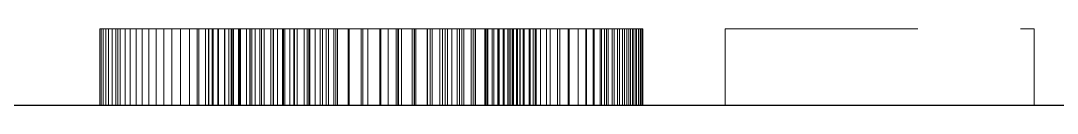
# Model space of a CAD drawing. Header units: millimetres. Extents: x 6 to 207, y 20 to 91.
# Drawn here: x 56.671 to 59.361, y 20.667 to 20.867 of the extents above; entities that cross this region are included whole.
import ezdxf

# ---------------------------------------------------------------- set-up
doc = ezdxf.new("R2010")
doc.units = ezdxf.units.MM
doc.linetypes.add('WP_HIDDEN', pattern=[2.3, 1.5, -0.8])
doc.layers.add('HIDDEN', color=7, linetype='WP_HIDDEN', lineweight=13)
doc.layers.add('VISIBLE', color=7, linetype='CONTINUOUS', lineweight=25)

msp = doc.modelspace()

# ---------------------------------------------------------------- linework, layer by layer
at = {"layer": 'HIDDEN', "ltscale": 0.333333}
for p, q in [((57.15024, 20.86667), (56.87614, 20.86667)), ((56.87614, 20.66667), (56.87614, 20.86667)), ((56.87614, 20.86667), (56.88002, 20.86667)), ((56.88002, 20.66667), (56.88002, 20.86667)), ((56.88002, 20.86667), (56.88513, 20.86667)), ((56.88513, 20.66667), (56.88513, 20.86667)), ((56.88513, 20.86667), (56.89146, 20.86667)), ((56.89146, 20.66667), (56.89146, 20.86667)), ((56.89146, 20.86667), (56.89903, 20.86667)), ((56.89903, 20.66667), (56.89903, 20.86667)), ((56.89903, 20.86667), (56.90782, 20.86667)), ((56.90782, 20.66667), (56.90782, 20.86667)), ((56.90782, 20.86667), (56.91785, 20.86667)), ((56.91785, 20.66667), (56.91785, 20.86667)), ((56.91785, 20.86667), (56.9291, 20.86667)), ((56.92255, 20.66667), (56.92255, 20.86667)), ((56.92255, 20.86667), (57.16764, 20.86667)), ((57.12848, 20.86667), (56.92255, 20.86667)), ((56.9291, 20.66667), (56.9291, 20.86667)), ((56.9291, 20.86667), (56.94158, 20.86667)), ((56.94158, 20.66667), (56.94158, 20.86667)), ((56.94158, 20.86667), (56.9553, 20.86667)), ((56.9553, 20.66667), (56.9553, 20.86667)), ((56.9553, 20.86667), (56.97024, 20.86667)), ((56.97024, 20.66667), (56.97024, 20.86667)), ((56.97024, 20.86667), (56.98641, 20.86667)), ((56.98641, 20.66667), (56.98641, 20.86667)), ((56.98641, 20.86667), (57.00381, 20.86667)), ((57.00381, 20.66667), (57.00381, 20.86667)), ((57.00381, 20.86667), (57.02244, 20.86667)), ((57.02244, 20.66667), (57.02244, 20.86667)), ((57.02244, 20.86667), (57.0423, 20.86667)), ((57.0423, 20.66667), (57.0423, 20.86667)), ((57.0423, 20.86667), (57.06338, 20.86667)), ((57.06338, 20.66667), (57.06338, 20.86667)), ((57.06338, 20.86667), (57.0857, 20.86667)), ((57.0857, 20.66667), (57.0857, 20.86667)), ((57.0857, 20.86667), (57.10905, 20.86667)), ((57.10905, 20.66667), (57.10905, 20.86667)), ((57.10905, 20.86667), (57.13323, 20.86667)), ((57.12848, 20.66667), (57.12848, 20.86667)), ((58.1857, 20.86667), (57.12848, 20.86667)), ((57.13323, 20.66667), (57.13323, 20.86667)), ((57.13323, 20.86667), (57.15824, 20.86667)), ((57.15024, 20.66667), (57.15024, 20.86667)), ((57.15911, 20.86667), (57.15024, 20.86667)), ((57.15824, 20.66667), (57.15824, 20.86667)), ((57.15824, 20.86667), (57.18409, 20.86667)), ((57.15911, 20.66667), (57.15911, 20.86667)), ((57.17049, 20.86667), (57.15911, 20.86667)), ((57.16764, 20.66667), (57.16764, 20.86667)), ((57.16764, 20.86667), (57.18282, 20.86667)), ((57.17049, 20.66667), (57.17049, 20.86667)), ((57.1844, 20.86667), (57.17049, 20.86667)), ((57.18282, 20.66667), (57.18282, 20.86667)), ((57.18282, 20.86667), (57.19936, 20.86667)), ((57.18409, 20.66667), (57.18409, 20.86667)), ((57.18409, 20.86667), (57.21077, 20.86667)), ((57.1844, 20.66667), (57.1844, 20.86667)), ((57.20081, 20.86667), (57.1844, 20.86667)), ((57.19936, 20.66667), (57.19936, 20.86667)), ((57.19936, 20.86667), (57.21726, 20.86667)), ((57.20081, 20.66667), (57.20081, 20.86667)), ((57.21975, 20.86667), (57.20081, 20.86667)), ((57.21077, 20.66667), (57.21077, 20.86667)), ((57.21077, 20.86667), (57.23828, 20.86667)), ((57.21726, 20.66667), (57.21726, 20.86667)), ((57.21726, 20.86667), (57.23653, 20.86667)), ((57.21975, 20.66667), (57.21975, 20.86667)), ((57.24119, 20.86667), (57.21975, 20.86667)), ((57.22275, 20.66667), (57.22275, 20.86667)), ((57.22275, 20.86667), (57.33732, 20.86667)), ((57.2709, 20.86667), (57.22275, 20.86667)), ((57.23653, 20.66667), (57.23653, 20.86667)), ((57.23653, 20.86667), (57.25715, 20.86667)), ((57.23828, 20.66667), (57.23828, 20.86667)), ((57.23828, 20.86667), (57.26663, 20.86667)), ((57.24119, 20.66667), (57.24119, 20.86667)), ((57.26516, 20.86667), (57.24119, 20.86667)), ((57.25715, 20.66667), (57.25715, 20.86667)), ((57.25715, 20.86667), (57.27913, 20.86667)), ((57.26516, 20.66667), (57.26516, 20.86667)), ((57.29163, 20.86667), (57.26516, 20.86667)), ((57.26663, 20.66667), (57.26663, 20.86667)), ((57.26663, 20.86667), (57.2958, 20.86667)), ((57.2709, 20.66667), (57.2709, 20.86667)), ((57.31964, 20.86667), (57.2709, 20.86667)), ((57.27913, 20.66667), (57.27913, 20.86667)), ((57.27913, 20.86667), (57.30247, 20.86667)), ((57.29163, 20.66667), (57.29163, 20.86667)), ((57.32008, 20.86667), (57.29163, 20.86667)), ((57.2958, 20.66667), (57.2958, 20.86667)), ((57.2958, 20.86667), (57.32581, 20.86667)), ((57.30247, 20.66667), (57.30247, 20.86667)), ((57.30247, 20.86667), (57.32717, 20.86667)), ((57.31964, 20.66667), (57.31964, 20.86667)), ((57.36897, 20.86667), (57.31964, 20.86667)), ((57.32008, 20.66667), (57.32008, 20.86667)), ((57.34996, 20.86667), (57.32008, 20.86667)), ((57.32581, 20.66667), (57.32581, 20.86667)), ((57.32581, 20.86667), (57.35666, 20.86667)), ((57.32717, 20.66667), (57.32717, 20.86667)), ((57.32717, 20.86667), (57.35293, 20.86667)), ((57.33732, 20.66667), (57.33732, 20.86667)), ((57.33732, 20.86667), (58.1857, 20.86667)), ((57.34996, 20.66667), (57.34996, 20.86667)), ((57.38127, 20.86667), (57.34996, 20.86667)), ((57.35293, 20.66667), (57.35293, 20.86667)), ((57.35293, 20.86667), (57.37946, 20.86667)), ((57.35666, 20.66667), (57.35666, 20.86667)), ((57.35666, 20.86667), (57.38833, 20.86667)), ((57.36897, 20.66667), (57.36897, 20.86667)), ((57.41889, 20.86667), (57.36897, 20.86667)), ((57.37946, 20.66667), (57.37946, 20.86667)), ((57.37946, 20.86667), (57.40677, 20.86667)), ((57.38127, 20.66667), (57.38127, 20.86667)), ((57.414, 20.86667), (57.38127, 20.86667)), ((57.38833, 20.66667), (57.38833, 20.86667)), ((57.38833, 20.86667), (57.42084, 20.86667)), ((57.40677, 20.66667), (57.40677, 20.86667)), ((57.40677, 20.86667), (57.43484, 20.86667)), ((57.414, 20.66667), (57.414, 20.86667)), ((57.44816, 20.86667), (57.414, 20.86667)), ((57.41889, 20.66667), (57.41889, 20.86667)), ((57.4694, 20.86667), (57.41889, 20.86667)), ((57.42084, 20.66667), (57.42084, 20.86667)), ((57.42084, 20.86667), (57.45418, 20.86667)), ((57.43484, 20.66667), (57.43484, 20.86667)), ((57.43484, 20.86667), (57.46369, 20.86667)), ((57.44816, 20.66667), (57.44816, 20.86667)), ((57.48374, 20.86667), (57.44816, 20.86667)), ((57.45418, 20.66667), (57.45418, 20.86667)), ((57.45418, 20.86667), (57.48836, 20.86667)), ((57.46369, 20.66667), (57.46369, 20.86667)), ((57.46369, 20.86667), (57.49331, 20.86667)), ((57.4694, 20.66667), (57.4694, 20.86667)), ((57.5205, 20.86667), (57.4694, 20.86667)), ((57.48374, 20.66667), (57.48374, 20.86667)), ((57.52076, 20.86667), (57.48374, 20.86667)), ((57.48836, 20.66667), (57.48836, 20.86667)), ((57.48836, 20.86667), (57.52336, 20.86667)), ((57.49331, 20.66667), (57.49331, 20.86667)), ((57.49331, 20.86667), (57.52369, 20.86667)), ((57.5205, 20.66667), (57.5205, 20.86667)), ((57.57219, 20.86667), (57.5205, 20.86667)), ((57.52076, 20.66667), (57.52076, 20.86667)), ((57.5592, 20.86667), (57.52076, 20.86667)), ((57.52336, 20.66667), (57.52336, 20.86667)), ((57.52336, 20.86667), (57.5592, 20.86667)), ((57.52369, 20.66667), (57.52369, 20.86667)), ((57.52369, 20.86667), (57.55485, 20.86667)), ((57.55485, 20.66667), (57.55485, 20.86667)), ((57.55485, 20.86667), (57.6044, 20.86667)), ((57.5592, 20.66667), (57.5592, 20.86667)), ((57.60543, 20.86667), (57.5592, 20.86667)), ((57.5592, 20.86667), (57.60285, 20.86667)), ((57.57219, 20.66667), (57.57219, 20.86667)), ((57.62446, 20.86667), (57.57219, 20.86667)), ((57.60285, 20.66667), (57.60285, 20.86667)), ((57.60285, 20.86667), (57.64533, 20.86667)), ((57.6044, 20.66667), (57.6044, 20.86667)), ((57.6044, 20.86667), (57.65152, 20.86667)), ((57.60543, 20.66667), (57.60543, 20.86667)), ((57.64984, 20.86667), (57.60543, 20.86667)), ((57.62446, 20.66667), (57.62446, 20.86667)), ((57.65893, 20.86667), (57.62446, 20.86667)), ((57.64533, 20.66667), (57.64533, 20.86667)), ((57.64533, 20.86667), (57.68665, 20.86667)), ((57.64984, 20.66667), (57.64984, 20.86667)), ((57.69244, 20.86667), (57.64984, 20.86667)), ((57.65152, 20.66667), (57.65152, 20.86667)), ((57.65152, 20.86667), (57.69621, 20.86667)), ((57.65893, 20.66667), (57.65893, 20.86667)), ((57.69271, 20.86667), (57.65893, 20.86667)), ((57.68665, 20.66667), (57.68665, 20.86667)), ((57.68665, 20.86667), (57.72679, 20.86667)), ((57.69244, 20.66667), (57.69244, 20.86667)), ((57.73323, 20.86667), (57.69244, 20.86667)), ((57.69271, 20.66667), (57.69271, 20.86667)), ((57.72582, 20.86667), (57.69271, 20.86667)), ((57.69621, 20.66667), (57.69621, 20.86667)), ((57.69621, 20.86667), (57.73849, 20.86667)), ((57.72582, 20.66667), (57.72582, 20.86667)), ((57.75825, 20.86667), (57.72582, 20.86667)), ((57.72679, 20.66667), (57.72679, 20.86667)), ((57.72679, 20.86667), (57.76577, 20.86667)), ((57.73323, 20.66667), (57.73323, 20.86667)), ((57.7722, 20.86667), (57.73323, 20.86667)), ((57.73849, 20.66667), (57.73849, 20.86667)), ((57.73849, 20.86667), (57.77833, 20.86667)), ((57.75825, 20.66667), (57.75825, 20.86667)), ((57.78999, 20.86667), (57.75825, 20.86667)), ((57.76577, 20.66667), (57.76577, 20.86667)), ((57.76577, 20.86667), (57.80359, 20.86667)), ((57.7722, 20.66667), (57.7722, 20.86667)), ((57.80937, 20.86667), (57.7722, 20.86667)), ((57.77833, 20.66667), (57.77833, 20.86667)), ((57.77833, 20.86667), (57.81576, 20.86667)), ((57.78999, 20.66667), (57.78999, 20.86667)), ((57.82106, 20.86667), (57.78999, 20.86667)), ((57.80359, 20.66667), (57.80359, 20.86667)), ((57.80359, 20.86667), (57.84024, 20.86667)), ((57.80937, 20.66667), (57.80937, 20.86667)), ((57.84472, 20.86667), (57.80937, 20.86667)), ((57.81576, 20.66667), (57.81576, 20.86667)), ((57.81576, 20.86667), (57.85075, 20.86667)), ((57.85145, 20.86667), (57.82106, 20.86667)), ((57.82106, 20.66667), (57.82106, 20.86667)), ((57.84024, 20.66667), (57.84024, 20.86667)), ((57.84024, 20.86667), (57.87571, 20.86667)), ((57.84472, 20.66667), (57.84472, 20.86667)), ((57.87825, 20.86667), (57.84472, 20.86667)), ((57.85075, 20.66667), (57.85075, 20.86667)), ((57.85075, 20.86667), (57.88333, 20.86667)), ((57.88115, 20.86667), (57.85145, 20.86667)), ((57.85145, 20.66667), (57.85145, 20.86667)), ((57.87571, 20.66667), (57.87571, 20.86667)), ((57.87571, 20.86667), (57.91003, 20.86667)), ((57.87825, 20.66667), (57.87825, 20.86667)), ((57.89406, 20.86667), (57.87825, 20.86667)), ((57.91018, 20.86667), (57.88115, 20.86667)), ((57.88115, 20.66667), (57.88115, 20.86667)), ((57.88333, 20.66667), (57.88333, 20.86667)), ((57.88333, 20.86667), (57.89852, 20.86667)), ((57.89406, 20.66667), (57.89406, 20.86667)), ((57.90884, 20.86667), (57.89406, 20.86667)), ((57.89852, 20.66667), (57.89852, 20.86667)), ((57.89852, 20.86667), (57.91273, 20.86667)), ((57.90884, 20.66667), (57.90884, 20.86667)), ((57.92261, 20.86667), (57.90884, 20.86667)), ((57.91003, 20.66667), (57.91003, 20.86667)), ((57.91003, 20.86667), (57.94317, 20.86667)), ((57.93853, 20.86667), (57.91018, 20.86667)), ((57.91018, 20.66667), (57.91018, 20.86667)), ((57.91273, 20.66667), (57.91273, 20.86667)), ((57.91273, 20.86667), (57.92596, 20.86667)), ((57.92261, 20.66667), (57.92261, 20.86667)), ((57.93536, 20.86667), (57.92261, 20.86667)), ((57.92596, 20.66667), (57.92596, 20.86667)), ((57.92596, 20.86667), (57.93821, 20.86667)), ((57.93536, 20.66667), (57.93536, 20.86667)), ((57.94708, 20.86667), (57.93536, 20.86667)), ((57.93821, 20.66667), (57.93821, 20.86667)), ((57.93821, 20.86667), (57.94948, 20.86667)), ((57.9662, 20.86667), (57.93853, 20.86667)), ((57.93853, 20.66667), (57.93853, 20.86667)), ((57.94317, 20.66667), (57.94317, 20.86667)), ((57.94317, 20.86667), (57.97515, 20.86667)), ((57.94708, 20.66667), (57.94708, 20.86667)), ((57.95779, 20.86667), (57.94708, 20.86667)), ((57.94948, 20.66667), (57.94948, 20.86667)), ((57.94948, 20.86667), (57.95977, 20.86667)), ((57.95779, 20.66667), (57.95779, 20.86667)), ((57.96748, 20.86667), (57.95779, 20.86667)), ((57.95977, 20.66667), (57.95977, 20.86667)), ((57.95977, 20.86667), (57.97741, 20.86667)), ((57.99318, 20.86667), (57.9662, 20.86667)), ((57.9662, 20.66667), (57.9662, 20.86667)), ((57.96748, 20.66667), (57.96748, 20.86667)), ((57.97614, 20.86667), (57.96748, 20.86667)), ((57.97515, 20.66667), (57.97515, 20.86667)), ((57.97515, 20.86667), (58.00596, 20.86667)), ((57.97614, 20.66667), (57.97614, 20.86667)), ((57.99042, 20.86667), (57.97614, 20.86667)), ((57.97741, 20.66667), (57.97741, 20.86667)), ((57.97741, 20.86667), (57.99113, 20.86667)), ((57.99042, 20.66667), (57.99042, 20.86667)), ((58.00062, 20.86667), (57.99042, 20.86667)), ((57.99113, 20.66667), (57.99113, 20.86667)), ((57.99113, 20.86667), (58.00093, 20.86667)), ((58.01949, 20.86667), (57.99318, 20.86667)), ((57.99318, 20.66667), (57.99318, 20.86667)), ((58.00062, 20.66667), (58.00062, 20.86667)), ((58.00673, 20.86667), (58.00062, 20.86667)), ((58.00093, 20.66667), (58.00093, 20.86667)), ((58.00093, 20.86667), (58.00681, 20.86667)), ((58.00596, 20.66667), (58.00596, 20.86667)), ((58.00596, 20.86667), (58.03561, 20.86667)), ((58.00673, 20.66667), (58.00673, 20.86667)), ((58.00877, 20.86667), (58.00673, 20.86667)), ((58.00681, 20.66667), (58.00681, 20.86667)), ((58.00681, 20.86667), (58.00877, 20.86667)), ((58.00877, 20.66667), (58.00877, 20.86667)), ((58.04512, 20.86667), (58.01949, 20.86667)), ((58.01949, 20.66667), (58.01949, 20.86667)), ((58.03561, 20.66667), (58.03561, 20.86667)), ((58.03561, 20.86667), (58.06409, 20.86667)), ((58.07007, 20.86667), (58.04512, 20.86667)), ((58.04512, 20.66667), (58.04512, 20.86667)), ((58.06409, 20.66667), (58.06409, 20.86667)), ((58.06409, 20.86667), (58.0914, 20.86667)), ((58.09434, 20.86667), (58.07007, 20.86667)), ((58.07007, 20.66667), (58.07007, 20.86667)), ((58.0914, 20.66667), (58.0914, 20.86667)), ((58.0914, 20.86667), (58.11754, 20.86667)), ((58.11752, 20.86667), (58.09434, 20.86667)), ((58.09434, 20.66667), (58.09434, 20.86667)), ((58.1392, 20.86667), (58.11752, 20.86667)), ((58.11752, 20.66667), (58.11752, 20.86667)), ((58.11754, 20.66667), (58.11754, 20.86667)), ((58.11754, 20.86667), (58.13791, 20.86667)), ((58.13791, 20.66667), (58.13791, 20.86667)), ((58.13791, 20.86667), (58.15697, 20.86667)), ((58.15939, 20.86667), (58.1392, 20.86667)), ((58.1392, 20.66667), (58.1392, 20.86667)), ((58.15697, 20.66667), (58.15697, 20.86667)), ((58.15697, 20.86667), (58.17471, 20.86667)), ((58.17809, 20.86667), (58.15939, 20.86667)), ((58.15939, 20.66667), (58.15939, 20.86667)), ((58.17471, 20.66667), (58.17471, 20.86667)), ((58.17471, 20.86667), (58.19114, 20.86667)), ((58.19529, 20.86667), (58.17809, 20.86667)), ((58.17809, 20.66667), (58.17809, 20.86667)), ((58.1857, 20.66667), (58.1857, 20.86667)), ((58.19114, 20.66667), (58.19114, 20.86667)), ((58.19114, 20.86667), (58.20625, 20.86667)), ((58.21099, 20.86667), (58.19529, 20.86667)), ((58.19529, 20.66667), (58.19529, 20.86667)), ((58.20625, 20.66667), (58.20625, 20.86667)), ((58.20625, 20.86667), (58.22005, 20.86667)), ((58.2252, 20.86667), (58.21099, 20.86667)), ((58.21099, 20.66667), (58.21099, 20.86667)), ((58.22005, 20.66667), (58.22005, 20.86667)), ((58.22005, 20.86667), (58.23254, 20.86667)), ((58.23791, 20.86667), (58.2252, 20.86667)), ((58.2252, 20.66667), (58.2252, 20.86667)), ((58.23254, 20.66667), (58.23254, 20.86667)), ((58.23254, 20.86667), (58.24371, 20.86667)), ((58.24913, 20.86667), (58.23791, 20.86667)), ((58.23791, 20.66667), (58.23791, 20.86667)), ((58.24371, 20.66667), (58.24371, 20.86667)), ((58.24371, 20.86667), (58.25357, 20.86667)), ((58.25885, 20.86667), (58.24913, 20.86667)), ((58.24913, 20.66667), (58.24913, 20.86667)), ((58.25357, 20.66667), (58.25357, 20.86667)), ((58.25357, 20.86667), (58.26211, 20.86667)), ((58.26707, 20.86667), (58.25885, 20.86667)), ((58.25885, 20.66667), (58.25885, 20.86667)), ((58.26211, 20.66667), (58.26211, 20.86667)), ((58.26211, 20.86667), (58.26934, 20.86667)), ((58.2738, 20.86667), (58.26707, 20.86667)), ((58.26707, 20.66667), (58.26707, 20.86667)), ((58.26934, 20.66667), (58.26934, 20.86667)), ((58.26934, 20.86667), (58.27525, 20.86667)), ((58.27904, 20.86667), (58.2738, 20.86667)), ((58.2738, 20.66667), (58.2738, 20.86667)), ((58.27525, 20.66667), (58.27525, 20.86667)), ((58.27525, 20.86667), (58.27985, 20.86667)), ((58.28278, 20.86667), (58.27904, 20.86667)), ((58.27904, 20.66667), (58.27904, 20.86667)), ((58.27985, 20.66667), (58.27985, 20.86667)), ((58.27985, 20.86667), (58.28314, 20.86667)), ((58.28502, 20.86667), (58.28278, 20.86667)), ((58.28278, 20.66667), (58.28278, 20.86667)), ((58.28314, 20.66667), (58.28314, 20.86667)), ((58.28314, 20.86667), (58.28511, 20.86667)), ((58.28577, 20.86667), (58.28502, 20.86667)), ((58.28502, 20.66667), (58.28502, 20.86667)), ((58.28511, 20.66667), (58.28511, 20.86667)), ((58.28511, 20.86667), (58.28577, 20.86667)), ((58.28577, 20.66667), (58.28577, 20.86667)), ((58.49895, 20.66667), (58.49895, 20.86667)), ((58.49895, 20.86667), (59.30093, 20.86667)), ((59.30093, 20.66667), (59.30093, 20.86667)), ((56.87614, 20.66667), (57.15024, 20.66667)), ((56.88002, 20.66667), (56.87614, 20.66667)), ((56.88513, 20.66667), (56.88002, 20.66667)), ((56.89146, 20.66667), (56.88513, 20.66667)), ((56.89903, 20.66667), (56.89146, 20.66667)), ((56.90782, 20.66667), (56.89903, 20.66667)), ((56.91785, 20.66667), (56.90782, 20.66667)), ((56.9291, 20.66667), (56.91785, 20.66667)), ((56.92255, 20.66667), (57.12848, 20.66667)), ((57.16764, 20.66667), (56.92255, 20.66667)), ((56.94158, 20.66667), (56.9291, 20.66667)), ((56.9553, 20.66667), (56.94158, 20.66667)), ((56.97024, 20.66667), (56.9553, 20.66667)), ((56.98641, 20.66667), (56.97024, 20.66667)), ((57.00381, 20.66667), (56.98641, 20.66667)), ((57.02244, 20.66667), (57.00381, 20.66667)), ((57.0423, 20.66667), (57.02244, 20.66667)), ((57.06338, 20.66667), (57.0423, 20.66667)), ((57.0857, 20.66667), (57.06338, 20.66667)), ((57.10905, 20.66667), (57.0857, 20.66667)), ((57.13323, 20.66667), (57.10905, 20.66667)), ((57.12848, 20.66667), (58.1857, 20.66667)), ((57.15824, 20.66667), (57.13323, 20.66667)), ((57.15024, 20.66667), (57.15911, 20.66667)), ((57.18409, 20.66667), (57.15824, 20.66667)), ((57.15911, 20.66667), (57.17049, 20.66667)), ((57.18282, 20.66667), (57.16764, 20.66667)), ((57.17049, 20.66667), (57.1844, 20.66667)), ((57.19936, 20.66667), (57.18282, 20.66667)), ((57.21077, 20.66667), (57.18409, 20.66667)), ((57.1844, 20.66667), (57.20081, 20.66667)), ((57.21726, 20.66667), (57.19936, 20.66667)), ((57.20081, 20.66667), (57.21975, 20.66667)), ((57.23828, 20.66667), (57.21077, 20.66667)), ((57.23653, 20.66667), (57.21726, 20.66667)), ((57.21975, 20.66667), (57.24119, 20.66667)), ((57.22275, 20.66667), (57.2709, 20.66667)), ((57.33732, 20.66667), (57.22275, 20.66667)), ((57.25715, 20.66667), (57.23653, 20.66667)), ((57.26663, 20.66667), (57.23828, 20.66667)), ((57.24119, 20.66667), (57.26516, 20.66667)), ((57.27913, 20.66667), (57.25715, 20.66667)), ((57.26516, 20.66667), (57.29163, 20.66667)), ((57.2958, 20.66667), (57.26663, 20.66667)), ((57.2709, 20.66667), (57.31964, 20.66667)), ((57.30247, 20.66667), (57.27913, 20.66667)), ((57.29163, 20.66667), (57.32008, 20.66667)), ((57.32581, 20.66667), (57.2958, 20.66667)), ((57.32717, 20.66667), (57.30247, 20.66667)), ((57.31964, 20.66667), (57.36897, 20.66667)), ((57.32008, 20.66667), (57.34996, 20.66667)), ((57.35666, 20.66667), (57.32581, 20.66667)), ((57.35293, 20.66667), (57.32717, 20.66667)), ((58.1857, 20.66667), (57.33732, 20.66667)), ((57.34996, 20.66667), (57.38127, 20.66667)), ((57.37946, 20.66667), (57.35293, 20.66667)), ((57.38833, 20.66667), (57.35666, 20.66667)), ((57.36897, 20.66667), (57.41889, 20.66667)), ((57.40677, 20.66667), (57.37946, 20.66667)), ((57.38127, 20.66667), (57.414, 20.66667)), ((57.42084, 20.66667), (57.38833, 20.66667)), ((57.43484, 20.66667), (57.40677, 20.66667)), ((57.414, 20.66667), (57.44816, 20.66667)), ((57.41889, 20.66667), (57.4694, 20.66667)), ((57.45418, 20.66667), (57.42084, 20.66667)), ((57.46369, 20.66667), (57.43484, 20.66667)), ((57.44816, 20.66667), (57.48374, 20.66667)), ((57.48836, 20.66667), (57.45418, 20.66667)), ((57.49331, 20.66667), (57.46369, 20.66667)), ((57.4694, 20.66667), (57.5205, 20.66667)), ((57.48374, 20.66667), (57.52076, 20.66667)), ((57.52336, 20.66667), (57.48836, 20.66667)), ((57.52369, 20.66667), (57.49331, 20.66667)), ((57.5205, 20.66667), (57.57219, 20.66667)), ((57.52076, 20.66667), (57.5592, 20.66667)), ((57.5592, 20.66667), (57.52336, 20.66667)), ((57.55485, 20.66667), (57.52369, 20.66667)), ((57.6044, 20.66667), (57.55485, 20.66667)), ((57.60285, 20.66667), (57.5592, 20.66667)), ((57.5592, 20.66667), (57.60543, 20.66667)), ((57.57219, 20.66667), (57.62446, 20.66667)), ((57.64533, 20.66667), (57.60285, 20.66667)), ((57.65152, 20.66667), (57.6044, 20.66667)), ((57.60543, 20.66667), (57.64984, 20.66667)), ((57.62446, 20.66667), (57.65893, 20.66667)), ((57.68665, 20.66667), (57.64533, 20.66667)), ((57.64984, 20.66667), (57.69244, 20.66667)), ((57.69621, 20.66667), (57.65152, 20.66667)), ((57.65893, 20.66667), (57.69271, 20.66667)), ((57.72679, 20.66667), (57.68665, 20.66667)), ((57.69244, 20.66667), (57.73323, 20.66667)), ((57.69271, 20.66667), (57.72582, 20.66667)), ((57.73849, 20.66667), (57.69621, 20.66667)), ((57.72582, 20.66667), (57.75825, 20.66667)), ((57.76577, 20.66667), (57.72679, 20.66667)), ((57.73323, 20.66667), (57.7722, 20.66667)), ((57.77833, 20.66667), (57.73849, 20.66667)), ((57.75825, 20.66667), (57.78999, 20.66667)), ((57.80359, 20.66667), (57.76577, 20.66667)), ((57.7722, 20.66667), (57.80937, 20.66667)), ((57.81576, 20.66667), (57.77833, 20.66667)), ((57.78999, 20.66667), (57.82106, 20.66667)), ((57.84024, 20.66667), (57.80359, 20.66667)), ((57.80937, 20.66667), (57.84472, 20.66667)), ((57.85075, 20.66667), (57.81576, 20.66667)), ((57.82106, 20.66667), (57.85145, 20.66667)), ((57.87571, 20.66667), (57.84024, 20.66667)), ((57.84472, 20.66667), (57.87825, 20.66667)), ((57.88333, 20.66667), (57.85075, 20.66667)), ((57.85145, 20.66667), (57.88115, 20.66667)), ((57.91003, 20.66667), (57.87571, 20.66667)), ((57.87825, 20.66667), (57.89406, 20.66667)), ((57.88115, 20.66667), (57.91018, 20.66667)), ((57.89852, 20.66667), (57.88333, 20.66667)), ((57.89406, 20.66667), (57.90884, 20.66667)), ((57.91273, 20.66667), (57.89852, 20.66667)), ((57.90884, 20.66667), (57.92261, 20.66667)), ((57.94317, 20.66667), (57.91003, 20.66667)), ((57.91018, 20.66667), (57.93853, 20.66667)), ((57.92596, 20.66667), (57.91273, 20.66667)), ((57.92261, 20.66667), (57.93536, 20.66667)), ((57.93821, 20.66667), (57.92596, 20.66667)), ((57.93536, 20.66667), (57.94708, 20.66667)), ((57.94948, 20.66667), (57.93821, 20.66667)), ((57.93853, 20.66667), (57.9662, 20.66667)), ((57.97515, 20.66667), (57.94317, 20.66667)), ((57.94708, 20.66667), (57.95779, 20.66667)), ((57.95977, 20.66667), (57.94948, 20.66667)), ((57.95779, 20.66667), (57.96748, 20.66667)), ((57.97741, 20.66667), (57.95977, 20.66667)), ((57.9662, 20.66667), (57.99318, 20.66667)), ((57.96748, 20.66667), (57.97614, 20.66667)), ((58.00596, 20.66667), (57.97515, 20.66667)), ((57.97614, 20.66667), (57.99042, 20.66667)), ((57.99113, 20.66667), (57.97741, 20.66667)), ((57.99042, 20.66667), (58.00062, 20.66667)), ((58.00093, 20.66667), (57.99113, 20.66667)), ((57.99318, 20.66667), (58.01949, 20.66667)), ((58.00062, 20.66667), (58.00673, 20.66667)), ((58.00681, 20.66667), (58.00093, 20.66667)), ((58.03561, 20.66667), (58.00596, 20.66667)), ((58.00673, 20.66667), (58.00877, 20.66667)), ((58.00877, 20.66667), (58.00681, 20.66667)), ((58.01949, 20.66667), (58.04512, 20.66667)), ((58.06409, 20.66667), (58.03561, 20.66667)), ((58.04512, 20.66667), (58.07007, 20.66667)), ((58.0914, 20.66667), (58.06409, 20.66667)), ((58.07007, 20.66667), (58.09434, 20.66667)), ((58.11754, 20.66667), (58.0914, 20.66667)), ((58.09434, 20.66667), (58.11752, 20.66667)), ((58.11752, 20.66667), (58.1392, 20.66667)), ((58.13791, 20.66667), (58.11754, 20.66667)), ((58.15697, 20.66667), (58.13791, 20.66667)), ((58.1392, 20.66667), (58.15939, 20.66667)), ((58.17471, 20.66667), (58.15697, 20.66667)), ((58.15939, 20.66667), (58.17809, 20.66667)), ((58.19114, 20.66667), (58.17471, 20.66667)), ((58.17809, 20.66667), (58.19529, 20.66667)), ((58.20625, 20.66667), (58.19114, 20.66667)), ((58.19529, 20.66667), (58.21099, 20.66667)), ((58.22005, 20.66667), (58.20625, 20.66667)), ((58.21099, 20.66667), (58.2252, 20.66667)), ((58.23254, 20.66667), (58.22005, 20.66667)), ((58.2252, 20.66667), (58.23791, 20.66667)), ((58.24371, 20.66667), (58.23254, 20.66667)), ((58.23791, 20.66667), (58.24913, 20.66667)), ((58.25357, 20.66667), (58.24371, 20.66667)), ((58.24913, 20.66667), (58.25885, 20.66667)), ((58.26211, 20.66667), (58.25357, 20.66667)), ((58.25885, 20.66667), (58.26707, 20.66667)), ((58.26934, 20.66667), (58.26211, 20.66667)), ((58.26707, 20.66667), (58.2738, 20.66667)), ((58.27525, 20.66667), (58.26934, 20.66667)), ((58.2738, 20.66667), (58.27904, 20.66667)), ((58.27985, 20.66667), (58.27525, 20.66667)), ((58.27904, 20.66667), (58.28278, 20.66667)), ((58.28314, 20.66667), (58.27985, 20.66667)), ((58.28278, 20.66667), (58.28502, 20.66667)), ((58.28511, 20.66667), (58.28314, 20.66667)), ((58.28502, 20.66667), (58.28577, 20.66667)), ((58.28577, 20.66667), (58.28511, 20.66667)), ((59.30093, 20.66667), (58.49895, 20.66667))]:
    msp.add_line(p, q, dxfattribs=at)
at = {"layer": 'VISIBLE'}
msp.add_line((40.66667, 20.66667), (66.66667, 20.66667), dxfattribs=at)

doc.saveas('drawing.dxf')
